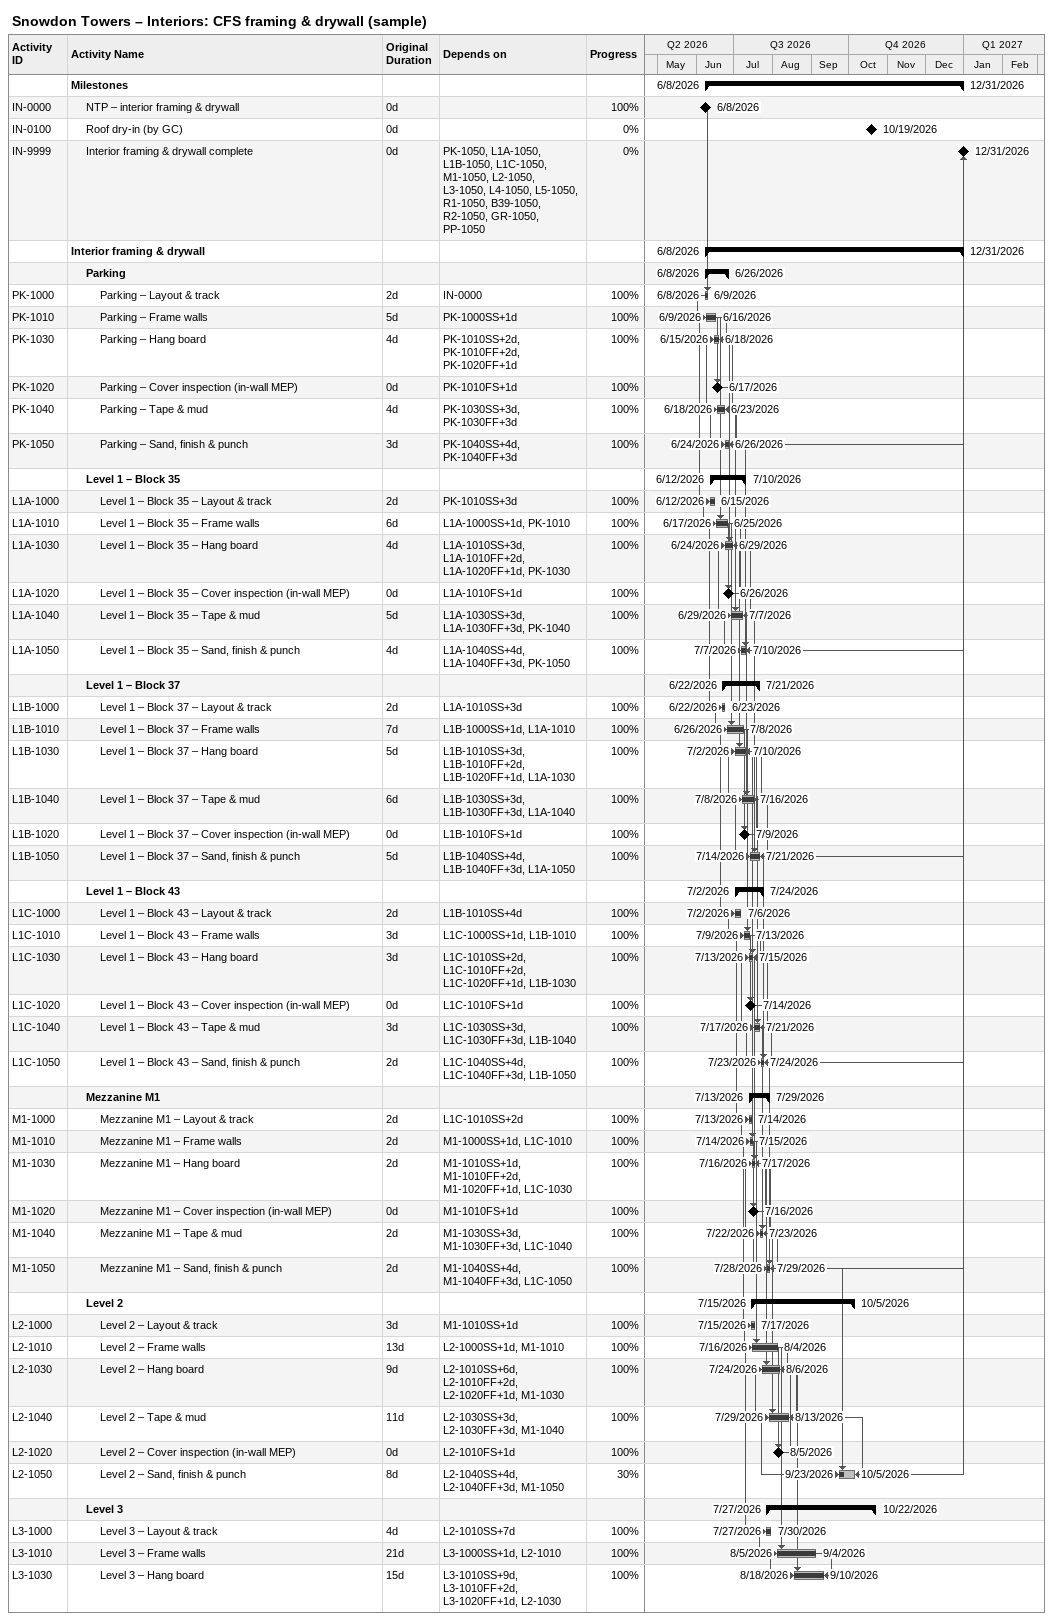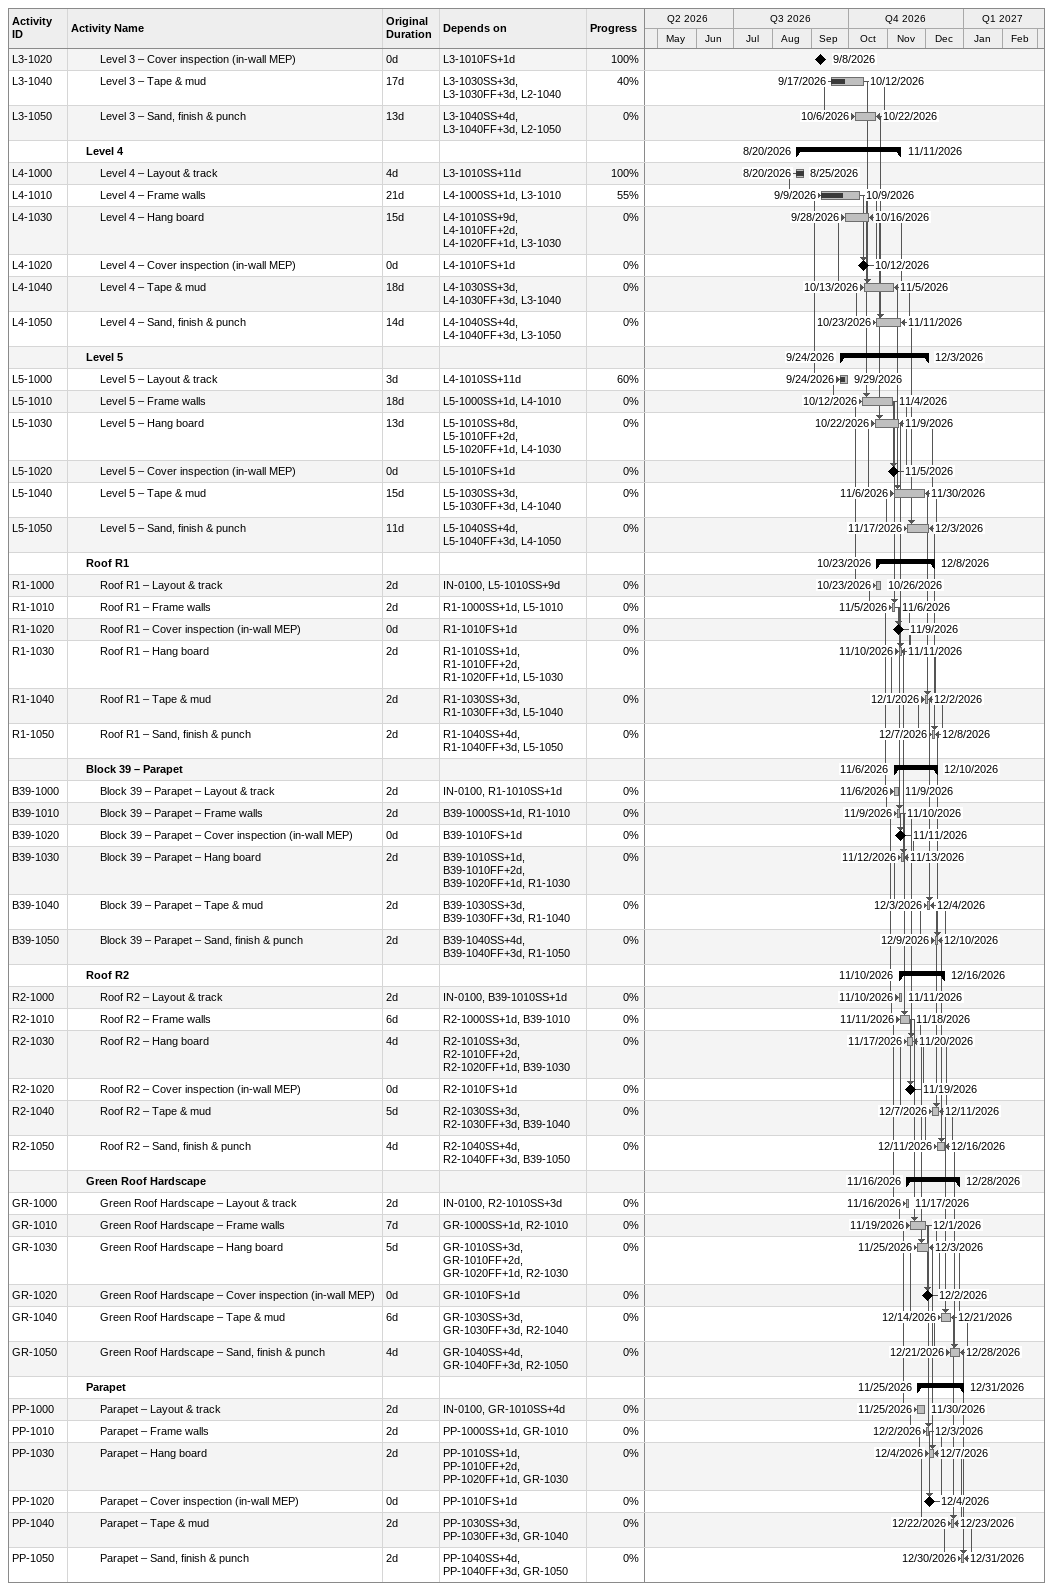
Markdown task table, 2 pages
Snowdon Towers – Interiors: CFS framing & drywall (sample)

| ID | Level | Task | Original duration | Start | Finish | Predecessors | % complete |
|---|---|---|---|---|---|---|---|
|  | 1 | **Milestones** |  | 2026-06-08 | 2026-12-31 |  |  |
| IN-0000 | 2 | NTP – interior framing & drywall | 0d | 2026-06-08 | 2026-06-08 |  | 100 |
| IN-0100 | 2 | Roof dry-in (by GC) | 0d | 2026-10-19 | 2026-10-19 |  | 0 |
| IN-9999 | 2 | Interior framing & drywall complete | 0d | 2026-12-31 | 2026-12-31 | PK-1050, L1A-1050, L1B-1050, L1C-1050, M1-1050, L2-1050, L3-1050, L4-1050, L5-1050, R1-1050, B39-1050, R2-1050, GR-1050, PP-1050 | 0 |
|  | 1 | **Interior framing & drywall** |  | 2026-06-08 | 2026-12-31 |  |  |
|  | 2 | **Parking** |  | 2026-06-08 | 2026-06-26 |  |  |
| PK-1000 | 3 | Parking – Layout & track | 2d | 2026-06-08 | 2026-06-09 | IN-0000 | 100 |
| PK-1010 | 3 | Parking – Frame walls | 5d | 2026-06-09 | 2026-06-16 | PK-1000SS+1d | 100 |
| PK-1030 | 3 | Parking – Hang board | 4d | 2026-06-15 | 2026-06-18 | PK-1010SS+2d, PK-1010FF+2d, PK-1020FF+1d | 100 |
| PK-1020 | 3 | Parking – Cover inspection (in-wall MEP) | 0d | 2026-06-17 | 2026-06-17 | PK-1010FS+1d | 100 |
| PK-1040 | 3 | Parking – Tape & mud | 4d | 2026-06-18 | 2026-06-23 | PK-1030SS+3d, PK-1030FF+3d | 100 |
| PK-1050 | 3 | Parking – Sand, finish & punch | 3d | 2026-06-24 | 2026-06-26 | PK-1040SS+4d, PK-1040FF+3d | 100 |
|  | 2 | **Level 1 – Block 35** |  | 2026-06-12 | 2026-07-10 |  |  |
| L1A-1000 | 3 | Level 1 – Block 35 – Layout & track | 2d | 2026-06-12 | 2026-06-15 | PK-1010SS+3d | 100 |
| L1A-1010 | 3 | Level 1 – Block 35 – Frame walls | 6d | 2026-06-17 | 2026-06-25 | L1A-1000SS+1d, PK-1010 | 100 |
| L1A-1030 | 3 | Level 1 – Block 35 – Hang board | 4d | 2026-06-24 | 2026-06-29 | L1A-1010SS+3d, L1A-1010FF+2d, L1A-1020FF+1d, PK-1030 | 100 |
| L1A-1020 | 3 | Level 1 – Block 35 – Cover inspection (in-wall MEP) | 0d | 2026-06-26 | 2026-06-26 | L1A-1010FS+1d | 100 |
| L1A-1040 | 3 | Level 1 – Block 35 – Tape & mud | 5d | 2026-06-29 | 2026-07-07 | L1A-1030SS+3d, L1A-1030FF+3d, PK-1040 | 100 |
| L1A-1050 | 3 | Level 1 – Block 35 – Sand, finish & punch | 4d | 2026-07-07 | 2026-07-10 | L1A-1040SS+4d, L1A-1040FF+3d, PK-1050 | 100 |
|  | 2 | **Level 1 – Block 37** |  | 2026-06-22 | 2026-07-21 |  |  |
| L1B-1000 | 3 | Level 1 – Block 37 – Layout & track | 2d | 2026-06-22 | 2026-06-23 | L1A-1010SS+3d | 100 |
| L1B-1010 | 3 | Level 1 – Block 37 – Frame walls | 7d | 2026-06-26 | 2026-07-08 | L1B-1000SS+1d, L1A-1010 | 100 |
| L1B-1030 | 3 | Level 1 – Block 37 – Hang board | 5d | 2026-07-02 | 2026-07-10 | L1B-1010SS+3d, L1B-1010FF+2d, L1B-1020FF+1d, L1A-1030 | 100 |
| L1B-1040 | 3 | Level 1 – Block 37 – Tape & mud | 6d | 2026-07-08 | 2026-07-16 | L1B-1030SS+3d, L1B-1030FF+3d, L1A-1040 | 100 |
| L1B-1020 | 3 | Level 1 – Block 37 – Cover inspection (in-wall MEP) | 0d | 2026-07-09 | 2026-07-09 | L1B-1010FS+1d | 100 |
| L1B-1050 | 3 | Level 1 – Block 37 – Sand, finish & punch | 5d | 2026-07-14 | 2026-07-21 | L1B-1040SS+4d, L1B-1040FF+3d, L1A-1050 | 100 |
|  | 2 | **Level 1 – Block 43** |  | 2026-07-02 | 2026-07-24 |  |  |
| L1C-1000 | 3 | Level 1 – Block 43 – Layout & track | 2d | 2026-07-02 | 2026-07-06 | L1B-1010SS+4d | 100 |
| L1C-1010 | 3 | Level 1 – Block 43 – Frame walls | 3d | 2026-07-09 | 2026-07-13 | L1C-1000SS+1d, L1B-1010 | 100 |
| L1C-1030 | 3 | Level 1 – Block 43 – Hang board | 3d | 2026-07-13 | 2026-07-15 | L1C-1010SS+2d, L1C-1010FF+2d, L1C-1020FF+1d, L1B-1030 | 100 |
| L1C-1020 | 3 | Level 1 – Block 43 – Cover inspection (in-wall MEP) | 0d | 2026-07-14 | 2026-07-14 | L1C-1010FS+1d | 100 |
| L1C-1040 | 3 | Level 1 – Block 43 – Tape & mud | 3d | 2026-07-17 | 2026-07-21 | L1C-1030SS+3d, L1C-1030FF+3d, L1B-1040 | 100 |
| L1C-1050 | 3 | Level 1 – Block 43 – Sand, finish & punch | 2d | 2026-07-23 | 2026-07-24 | L1C-1040SS+4d, L1C-1040FF+3d, L1B-1050 | 100 |
|  | 2 | **Mezzanine M1** |  | 2026-07-13 | 2026-07-29 |  |  |
| M1-1000 | 3 | Mezzanine M1 – Layout & track | 2d | 2026-07-13 | 2026-07-14 | L1C-1010SS+2d | 100 |
| M1-1010 | 3 | Mezzanine M1 – Frame walls | 2d | 2026-07-14 | 2026-07-15 | M1-1000SS+1d, L1C-1010 | 100 |
| M1-1030 | 3 | Mezzanine M1 – Hang board | 2d | 2026-07-16 | 2026-07-17 | M1-1010SS+1d, M1-1010FF+2d, M1-1020FF+1d, L1C-1030 | 100 |
| M1-1020 | 3 | Mezzanine M1 – Cover inspection (in-wall MEP) | 0d | 2026-07-16 | 2026-07-16 | M1-1010FS+1d | 100 |
| M1-1040 | 3 | Mezzanine M1 – Tape & mud | 2d | 2026-07-22 | 2026-07-23 | M1-1030SS+3d, M1-1030FF+3d, L1C-1040 | 100 |
| M1-1050 | 3 | Mezzanine M1 – Sand, finish & punch | 2d | 2026-07-28 | 2026-07-29 | M1-1040SS+4d, M1-1040FF+3d, L1C-1050 | 100 |
|  | 2 | **Level 2** |  | 2026-07-15 | 2026-10-05 |  |  |
| L2-1000 | 3 | Level 2 – Layout & track | 3d | 2026-07-15 | 2026-07-17 | M1-1010SS+1d | 100 |
| L2-1010 | 3 | Level 2 – Frame walls | 13d | 2026-07-16 | 2026-08-04 | L2-1000SS+1d, M1-1010 | 100 |
| L2-1030 | 3 | Level 2 – Hang board | 9d | 2026-07-24 | 2026-08-06 | L2-1010SS+6d, L2-1010FF+2d, L2-1020FF+1d, M1-1030 | 100 |
| L2-1040 | 3 | Level 2 – Tape & mud | 11d | 2026-07-29 | 2026-08-13 | L2-1030SS+3d, L2-1030FF+3d, M1-1040 | 100 |
| L2-1020 | 3 | Level 2 – Cover inspection (in-wall MEP) | 0d | 2026-08-05 | 2026-08-05 | L2-1010FS+1d | 100 |
| L2-1050 | 3 | Level 2 – Sand, finish & punch | 8d | 2026-09-23 | 2026-10-05 | L2-1040SS+4d, L2-1040FF+3d, M1-1050 | 30 |
|  | 2 | **Level 3** |  | 2026-07-27 | 2026-10-22 |  |  |
| L3-1000 | 3 | Level 3 – Layout & track | 4d | 2026-07-27 | 2026-07-30 | L2-1010SS+7d | 100 |
| L3-1010 | 3 | Level 3 – Frame walls | 21d | 2026-08-05 | 2026-09-04 | L3-1000SS+1d, L2-1010 | 100 |
| L3-1030 | 3 | Level 3 – Hang board | 15d | 2026-08-18 | 2026-09-10 | L3-1010SS+9d, L3-1010FF+2d, L3-1020FF+1d, L2-1030 | 100 |
| L3-1020 | 3 | Level 3 – Cover inspection (in-wall MEP) | 0d | 2026-09-08 | 2026-09-08 | L3-1010FS+1d | 100 |
| L3-1040 | 3 | Level 3 – Tape & mud | 17d | 2026-09-17 | 2026-10-12 | L3-1030SS+3d, L3-1030FF+3d, L2-1040 | 40 |
| L3-1050 | 3 | Level 3 – Sand, finish & punch | 13d | 2026-10-06 | 2026-10-22 | L3-1040SS+4d, L3-1040FF+3d, L2-1050 | 0 |
|  | 2 | **Level 4** |  | 2026-08-20 | 2026-11-11 |  |  |
| L4-1000 | 3 | Level 4 – Layout & track | 4d | 2026-08-20 | 2026-08-25 | L3-1010SS+11d | 100 |
| L4-1010 | 3 | Level 4 – Frame walls | 21d | 2026-09-09 | 2026-10-09 | L4-1000SS+1d, L3-1010 | 55 |
| L4-1030 | 3 | Level 4 – Hang board | 15d | 2026-09-28 | 2026-10-16 | L4-1010SS+9d, L4-1010FF+2d, L4-1020FF+1d, L3-1030 | 0 |
| L4-1020 | 3 | Level 4 – Cover inspection (in-wall MEP) | 0d | 2026-10-12 | 2026-10-12 | L4-1010FS+1d | 0 |
| L4-1040 | 3 | Level 4 – Tape & mud | 18d | 2026-10-13 | 2026-11-05 | L4-1030SS+3d, L4-1030FF+3d, L3-1040 | 0 |
| L4-1050 | 3 | Level 4 – Sand, finish & punch | 14d | 2026-10-23 | 2026-11-11 | L4-1040SS+4d, L4-1040FF+3d, L3-1050 | 0 |
|  | 2 | **Level 5** |  | 2026-09-24 | 2026-12-03 |  |  |
| L5-1000 | 3 | Level 5 – Layout & track | 3d | 2026-09-24 | 2026-09-29 | L4-1010SS+11d | 60 |
| L5-1010 | 3 | Level 5 – Frame walls | 18d | 2026-10-12 | 2026-11-04 | L5-1000SS+1d, L4-1010 | 0 |
| L5-1030 | 3 | Level 5 – Hang board | 13d | 2026-10-22 | 2026-11-09 | L5-1010SS+8d, L5-1010FF+2d, L5-1020FF+1d, L4-1030 | 0 |
| L5-1020 | 3 | Level 5 – Cover inspection (in-wall MEP) | 0d | 2026-11-05 | 2026-11-05 | L5-1010FS+1d | 0 |
| L5-1040 | 3 | Level 5 – Tape & mud | 15d | 2026-11-06 | 2026-11-30 | L5-1030SS+3d, L5-1030FF+3d, L4-1040 | 0 |
| L5-1050 | 3 | Level 5 – Sand, finish & punch | 11d | 2026-11-17 | 2026-12-03 | L5-1040SS+4d, L5-1040FF+3d, L4-1050 | 0 |
|  | 2 | **Roof R1** |  | 2026-10-23 | 2026-12-08 |  |  |
| R1-1000 | 3 | Roof R1 – Layout & track | 2d | 2026-10-23 | 2026-10-26 | IN-0100, L5-1010SS+9d | 0 |
| R1-1010 | 3 | Roof R1 – Frame walls | 2d | 2026-11-05 | 2026-11-06 | R1-1000SS+1d, L5-1010 | 0 |
| R1-1020 | 3 | Roof R1 – Cover inspection (in-wall MEP) | 0d | 2026-11-09 | 2026-11-09 | R1-1010FS+1d | 0 |
| R1-1030 | 3 | Roof R1 – Hang board | 2d | 2026-11-10 | 2026-11-11 | R1-1010SS+1d, R1-1010FF+2d, R1-1020FF+1d, L5-1030 | 0 |
| R1-1040 | 3 | Roof R1 – Tape & mud | 2d | 2026-12-01 | 2026-12-02 | R1-1030SS+3d, R1-1030FF+3d, L5-1040 | 0 |
| R1-1050 | 3 | Roof R1 – Sand, finish & punch | 2d | 2026-12-07 | 2026-12-08 | R1-1040SS+4d, R1-1040FF+3d, L5-1050 | 0 |
|  | 2 | **Block 39 – Parapet** |  | 2026-11-06 | 2026-12-10 |  |  |
| B39-1000 | 3 | Block 39 – Parapet – Layout & track | 2d | 2026-11-06 | 2026-11-09 | IN-0100, R1-1010SS+1d | 0 |
| B39-1010 | 3 | Block 39 – Parapet – Frame walls | 2d | 2026-11-09 | 2026-11-10 | B39-1000SS+1d, R1-1010 | 0 |
| B39-1020 | 3 | Block 39 – Parapet – Cover inspection (in-wall MEP) | 0d | 2026-11-11 | 2026-11-11 | B39-1010FS+1d | 0 |
| B39-1030 | 3 | Block 39 – Parapet – Hang board | 2d | 2026-11-12 | 2026-11-13 | B39-1010SS+1d, B39-1010FF+2d, B39-1020FF+1d, R1-1030 | 0 |
| B39-1040 | 3 | Block 39 – Parapet – Tape & mud | 2d | 2026-12-03 | 2026-12-04 | B39-1030SS+3d, B39-1030FF+3d, R1-1040 | 0 |
| B39-1050 | 3 | Block 39 – Parapet – Sand, finish & punch | 2d | 2026-12-09 | 2026-12-10 | B39-1040SS+4d, B39-1040FF+3d, R1-1050 | 0 |
|  | 2 | **Roof R2** |  | 2026-11-10 | 2026-12-16 |  |  |
| R2-1000 | 3 | Roof R2 – Layout & track | 2d | 2026-11-10 | 2026-11-11 | IN-0100, B39-1010SS+1d | 0 |
| R2-1010 | 3 | Roof R2 – Frame walls | 6d | 2026-11-11 | 2026-11-18 | R2-1000SS+1d, B39-1010 | 0 |
| R2-1030 | 3 | Roof R2 – Hang board | 4d | 2026-11-17 | 2026-11-20 | R2-1010SS+3d, R2-1010FF+2d, R2-1020FF+1d, B39-1030 | 0 |
| R2-1020 | 3 | Roof R2 – Cover inspection (in-wall MEP) | 0d | 2026-11-19 | 2026-11-19 | R2-1010FS+1d | 0 |
| R2-1040 | 3 | Roof R2 – Tape & mud | 5d | 2026-12-07 | 2026-12-11 | R2-1030SS+3d, R2-1030FF+3d, B39-1040 | 0 |
| R2-1050 | 3 | Roof R2 – Sand, finish & punch | 4d | 2026-12-11 | 2026-12-16 | R2-1040SS+4d, R2-1040FF+3d, B39-1050 | 0 |
|  | 2 | **Green Roof Hardscape** |  | 2026-11-16 | 2026-12-28 |  |  |
| GR-1000 | 3 | Green Roof Hardscape – Layout & track | 2d | 2026-11-16 | 2026-11-17 | IN-0100, R2-1010SS+3d | 0 |
| GR-1010 | 3 | Green Roof Hardscape – Frame walls | 7d | 2026-11-19 | 2026-12-01 | GR-1000SS+1d, R2-1010 | 0 |
| GR-1030 | 3 | Green Roof Hardscape – Hang board | 5d | 2026-11-25 | 2026-12-03 | GR-1010SS+3d, GR-1010FF+2d, GR-1020FF+1d, R2-1030 | 0 |
| GR-1020 | 3 | Green Roof Hardscape – Cover inspection (in-wall MEP) | 0d | 2026-12-02 | 2026-12-02 | GR-1010FS+1d | 0 |
| GR-1040 | 3 | Green Roof Hardscape – Tape & mud | 6d | 2026-12-14 | 2026-12-21 | GR-1030SS+3d, GR-1030FF+3d, R2-1040 | 0 |
| GR-1050 | 3 | Green Roof Hardscape – Sand, finish & punch | 4d | 2026-12-21 | 2026-12-28 | GR-1040SS+4d, GR-1040FF+3d, R2-1050 | 0 |
|  | 2 | **Parapet** |  | 2026-11-25 | 2026-12-31 |  |  |
| PP-1000 | 3 | Parapet – Layout & track | 2d | 2026-11-25 | 2026-11-30 | IN-0100, GR-1010SS+4d | 0 |
| PP-1010 | 3 | Parapet – Frame walls | 2d | 2026-12-02 | 2026-12-03 | PP-1000SS+1d, GR-1010 | 0 |
| PP-1030 | 3 | Parapet – Hang board | 2d | 2026-12-04 | 2026-12-07 | PP-1010SS+1d, PP-1010FF+2d, PP-1020FF+1d, GR-1030 | 0 |
| PP-1020 | 3 | Parapet – Cover inspection (in-wall MEP) | 0d | 2026-12-04 | 2026-12-04 | PP-1010FS+1d | 0 |
| PP-1040 | 3 | Parapet – Tape & mud | 2d | 2026-12-22 | 2026-12-23 | PP-1030SS+3d, PP-1030FF+3d, GR-1040 | 0 |
| PP-1050 | 3 | Parapet – Sand, finish & punch | 2d | 2026-12-30 | 2026-12-31 | PP-1040SS+4d, PP-1040FF+3d, GR-1050 | 0 |
